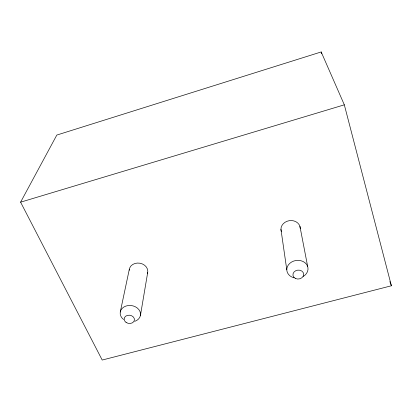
<?xml version="1.0" encoding="UTF-8"?>
<svg xmlns="http://www.w3.org/2000/svg" width="412" height="412" viewBox="0 0 412 412"><rect width="100%" height="100%" fill="white"/><g stroke="black" fill="none" stroke-linecap="round" stroke-linejoin="round"><path stroke-width="0.62" d="M140.43 315.494L147.692 272.507M120.268 312.013L129.322 269.242M20.6 202.174L56.81 135.064L321.19 51.953L344.324 104.833L391.4 285.774L102.207 360.047L20.6 202.174L344.324 104.833M389.85 281.556L391.4 285.774M321.19 51.953L321.684 53.802M299.926 226.348L307.687 266.559M280.948 229.35L286.778 269.742M294.178 277.817A10.655 8.858 -7.3 0 1 288.282 265.045A10.655 8.858 -7.3 0 1 304.787 262.552A10.655 8.858 -7.3 0 1 303.191 276.457M281.308 231.482A9.682 8.302 -8.2 0 1 289.265 220.678A9.682 8.302 -8.2 0 1 300.26 228.495M123.538 319.465A10.233 8.204 8.3 0 1 123.76 307.084A10.233 8.204 8.3 0 1 138.937 309.695A10.233 8.204 8.3 0 1 134.678 321.381M129.224 270.251A9.327 7.74 8.9 0 1 139.941 263.216A9.327 7.74 8.9 0 1 147.419 273.486M295.605 278.548A5.392 4.46 -7.2 0 0 303.675 274.361A5.392 4.46 -7.2 0 0 295.61 270.797A5.392 4.46 -7.2 0 0 295.605 278.548M126.077 322.405A5.176 4.13 8.2 0 0 134.394 320.227A5.176 4.13 8.2 0 0 127.421 315.376A5.176 4.13 8.2 0 0 126.077 322.405"/></g></svg>
